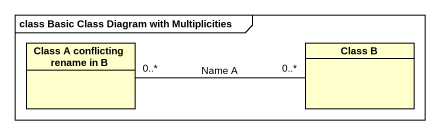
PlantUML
@startuml
mainframe class Basic Class Diagram with Multiplicities
hide circle
hide empty members
class "Class A conflicting rename in B" as Class_A_conflicting_rename
class "Class B" as Class_B
Class_A_conflicting_rename "0..*" -right- "0..*" Class_B : Name A
@enduml
